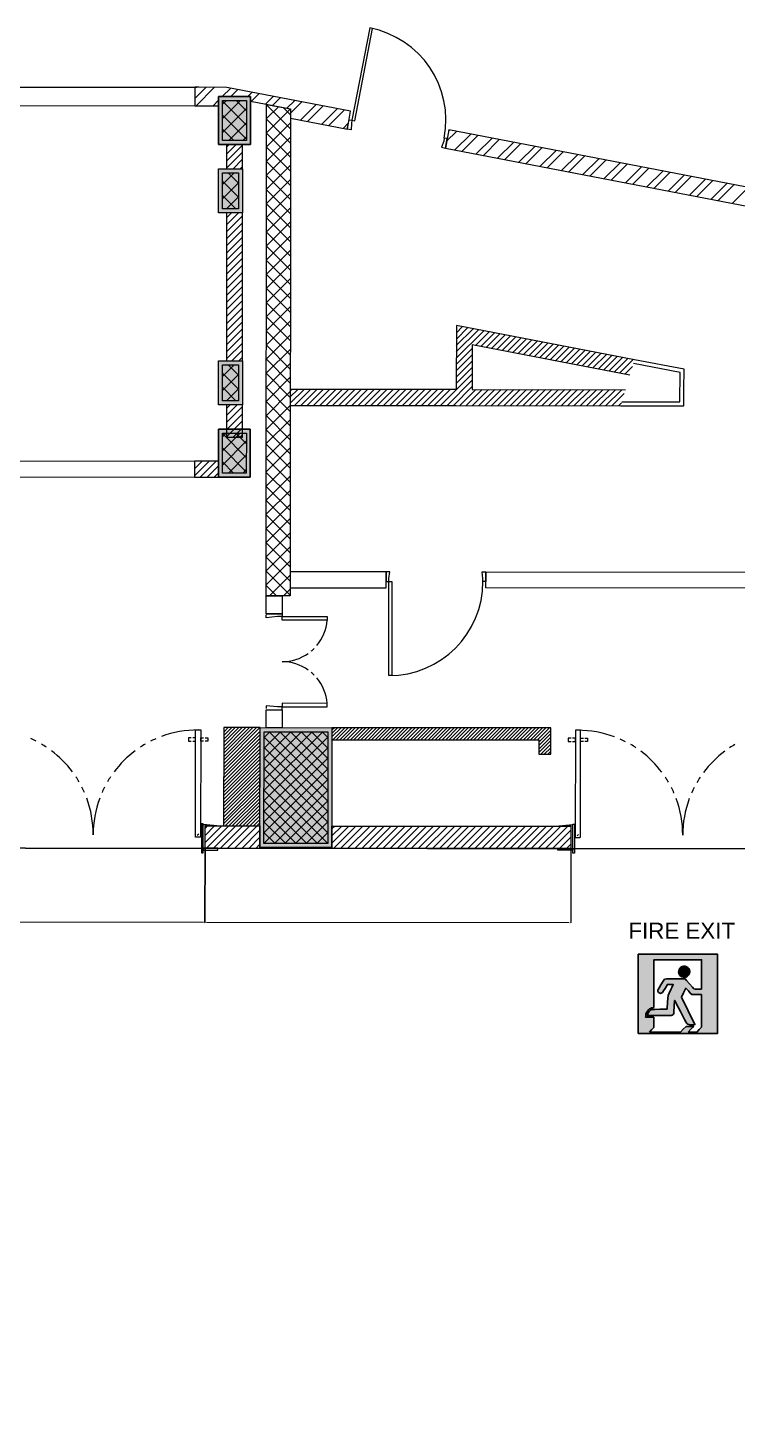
# Model space of a CAD drawing. Header units: inches. Extents: x -957 to 3394, y -3 to 3008.
# Drawn here: x 2297 to 2646, y 1842 to 2529 of the extents above; entities that cross this region are included whole.
import ezdxf

# ---------------------------------------------------------------- set-up
doc = ezdxf.new("R2010")
doc.units = ezdxf.units.IN
doc.header["$MEASUREMENT"] = 0
for name, color, linetype in [('hatches', 7, 'Continuous'), ('PDF_0', 7, 'Continuous'), ('PDF_Door', 7, 'Continuous'), ('PDF_Framing-Column', 7, 'Continuous'), ('PDF_Framing-Column Hatch', 7, 'Continuous'), ('PDF_FSM- BASEMENTS-PLANS + UPDATED FRAMING$0$Staircase_Ele', 7, 'Continuous'), ('PDF_FSM-PODIUM-FRAMING - Shear Wall', 7, 'Continuous'), ('PDF_Hatch', 7, 'Continuous'), ('PDF_Hatch - Brick Wall', 7, 'Continuous'), ('PDF_Hatch - Wall', 7, 'Continuous'), ('PDF_HATCH WALL', 7, 'Continuous'), ('PDF_I-DOOR', 7, 'Continuous'), ('PDF_I-DOOR-OPEN', 7, 'Continuous'), ('PDF_I-FURN-FIXD', 7, 'Continuous'), ('PDF_I-WALL-JAMB', 7, 'Continuous'), ('PDF_ID-DOOR', 7, 'Continuous'), ('PDF_SHREM ACOUSTIC WALL', 7, 'Continuous'), ('PDF_SHREM COMMENTS', 7, 'Continuous'), ('PDF_Shrem-cad 6 cable', 7, 'Continuous'), ('PDF_Wall', 7, 'Continuous'), ('signs', 7, 'Continuous')]:
    doc.layers.add(name, color=color, linetype=linetype)
doc.styles.add('PDF Arial', font='arial.ttf')

# ---------------------------------------------------------------- blocks, each defined once
blk = doc.blocks.new('A$Ca442f573')
at = {"true_color": 0xcd2027}
h = blk.add_hatch(color=242, dxfattribs=at)
h.dxf.hatch_style = 1
h.paths.add_polyline_path([(66.6, 77), (67.7, 78.6), (68.4, 80.6), (68.6, 81.6), (68.6, 82.7), (68.2, 84.6), (67.3, 86.3), (66, 87.8), (64.4, 88.8), (62.6, 89.5), (60.5, 89.6), (58.4, 89.1), (57.5, 88.7), (56.7, 88.2), (55.3, 86.9), (54.3, 85.2), (53.8, 83.4), (53.7, 81.5), (54.1, 79.6), (54.9, 77.9), (56.3, 76.4), (58, 75.3), (59.9, 74.7), (61.7, 74.6), (63.5, 75), (65.2, 75.8)], flags=0)
h.paths.add_polyline_path([(105.8, 105.5), (0, 105.5), (0, 0), (105.8, 0)])
h.paths.add_polyline_path([(60.3, 54.2), (63.2, 60.2), (64.3, 59.2), (66.7, 56.5), (69.2, 53.6), (70.7, 52.1), (71.3, 51.8), (72.6, 51.7), (77.9, 51.6), (84.3, 51.6), (84.3, 8.4), (77.9, 1.8), (66.5, 1.8), (70.2, 5.5), (73.9, 9.2), (68.8, 9.2), (63.7, 9.2), (60, 5.5), (56.3, 1.8), (20.7, 1.8), (14.7, 1.8), (17.7, 4.9), (20.7, 7.9), (20.7, 21.6), (15.2, 21.6), (9.7, 21.6), (9.8, 23.4), (10.2, 25.8), (10.9, 27.9), (12.1, 29.8), (13.8, 31.6), (15, 32.6), (16.3, 33.3), (17.7, 33.9), (19.2, 34.2), (20.7, 34.5), (20.7, 98.1), (84.3, 98.1), (84.3, 59), (79.5, 59), (76, 59.1), (74.1, 59.3), (72.1, 61.4), (68.3, 66), (64.4, 70.5), (62.5, 72.6), (58.3, 72.7), (48.9, 72.7), (37.7, 72.6), (35.8, 72.4), (34.9, 72.1), (33.1, 69.7), (30.1, 64.9), (27.7, 60.9), (26.4, 58.3), (26.2, 57.4), (26.1, 56.7), (26.2, 56), (26.5, 55.3), (26.5, 55.3), (26.5, 55.3), (26.5, 55.3), (27, 54.6), (27.8, 54), (28.7, 53.5), (29.6, 53.3), (30.3, 53.4), (30.9, 53.6), (31.5, 53.9), (32.1, 54.5), (33.6, 56.5), (35.7, 59.9), (38.9, 65.3), (42.7, 65.2), (46.5, 65.1), (44.7, 61.3), (44.7, 61.3), (44.3, 60.5), (44.2, 60.4), (43.4, 58.5), (41, 53.4), (39.9, 50.5), (39.1, 42.2), (38.5, 32.6), (37.9, 32.4), (36.3, 32.3), (28.5, 32.1), (21.9, 32), (19.8, 31.8), (18.2, 31.6), (17, 31.2), (16.1, 30.7), (14.3, 29), (13.5, 28), (12.9, 27.1), (12.5, 26.1), (12.2, 24.8), (11.9, 23.7), (28.1, 23.7), (40.9, 23.8), (43.9, 23.9), (45.1, 24.1), (46.1, 24.8), (46.8, 25.8), (47.3, 27.1), (47.5, 28.7), (48.3, 43.8), (48.5, 43.6), (49, 42.9), (50.6, 39.8), (56.1, 29), (61.4, 18.4), (63.2, 15.3), (64.6, 13.3), (65.9, 12.1), (67.2, 11.6), (68.9, 11.5), (71.2, 11.4), (74.2, 11.4), (75.5, 11.6), (66.5, 30), (57.4, 48.2)], flags=16)
h.paths.add_polyline_path([(58, 75.3), (56.3, 76.4), (54.9, 77.9), (54.1, 79.6), (53.7, 81.5), (53.8, 83.4), (54.3, 85.2), (55.3, 86.9), (56.7, 88.2), (57.5, 88.7), (58.4, 89.1), (60.5, 89.6), (62.6, 89.5), (64.4, 88.8), (66, 87.8), (67.3, 86.3), (68.2, 84.6), (68.6, 82.7), (68.6, 81.6), (68.4, 80.6), (67.7, 78.6), (66.6, 77), (65.2, 75.8), (63.5, 75), (61.7, 74.6), (59.9, 74.7)], flags=0)
h = blk.add_hatch(color=242, dxfattribs=at)
h.dxf.hatch_style = 1
h.paths.add_polyline_path([(68.4, 80.6), (68.6, 81.6), (68.6, 82.7), (68.2, 84.6), (67.3, 86.3), (66, 87.8), (64.4, 88.8), (62.6, 89.5), (60.5, 89.6), (58.4, 89.1), (57.5, 88.7), (56.7, 88.2), (55.3, 86.9), (54.3, 85.2), (53.8, 83.4), (53.7, 81.5), (54.1, 79.6), (54.9, 77.9), (56.3, 76.4), (58, 75.3), (59.9, 74.7), (61.7, 74.6), (63.5, 75), (65.2, 75.8), (66.6, 77), (67.7, 78.6)])
at = {"layer": 'signs', "linetype": 'Continuous'}
for p, q in [((9.8, 23.4), (9.7, 21.6)), ((9.7, 21.6), (15.2, 21.6)), ((10.2, 25.8), (9.8, 23.4)), ((10.9, 27.9), (10.2, 25.8)), ((12.1, 29.8), (10.9, 27.9)), ((13.8, 31.6), (12.1, 29.8)), ((15, 32.6), (13.8, 31.6)), ((16.3, 33.3), (15, 32.6)), ((15.2, 21.6), (20.7, 21.6)), ((17.7, 33.9), (16.3, 33.3)), ((19.2, 34.2), (17.7, 33.9)), ((20.7, 34.5), (19.2, 34.2)), ((17.7, 4.9), (14.7, 1.8)), ((14.7, 1.8), (20.7, 1.8)), ((20.7, 7.9), (17.7, 4.9)), ((56.3, 1.8), (60, 5.5)), ((60, 5.5), (63.7, 9.2)), ((63.7, 9.2), (68.8, 9.2)), ((70.2, 5.5), (66.5, 1.8)), ((68.8, 9.2), (73.9, 9.2)), ((73.9, 9.2), (70.2, 5.5)), ((84.3, 8.4), (77.9, 1.8)), ((77.9, 1.8), (81.1, 5.1)), ((81.1, 5.1), (84.2, 8.2))]:
    blk.add_line(p, q, dxfattribs=at)
for points in [[(0, 0), (105.8, 0), (105.8, 105.5), (0, 105.5)], [(68.6, 82.7), (68.2, 84.6), (67.3, 86.3), (66, 87.8), (64.4, 88.8), (62.6, 89.5), (60.5, 89.6), (58.4, 89.1), (57.5, 88.7), (56.7, 88.2), (55.3, 86.9), (54.3, 85.2), (53.8, 83.4), (53.7, 81.5), (54.1, 79.6), (54.9, 77.9), (56.3, 76.4), (58, 75.3), (59.9, 74.7), (61.7, 74.6), (63.5, 75), (65.2, 75.8), (66.6, 77), (67.7, 78.6), (68.4, 80.6), (68.6, 81.6)]]:
    blk.add_lwpolyline(points, close=True, dxfattribs=at)
for points in [[(84.3, 59), (84.3, 98.1), (20.7, 98.1), (20.7, 34.5)], [(84.3, 59), (79.5, 59), (76, 59.1), (74.1, 59.3), (72.1, 61.4), (68.3, 66), (64.4, 70.5), (62.5, 72.6), (58.3, 72.7), (48.9, 72.7), (37.7, 72.6), (35.8, 72.4), (34.9, 72.1), (33.1, 69.7), (30.1, 64.9), (27.7, 60.9), (26.4, 58.3), (26.2, 57.4), (26.1, 56.7), (26.2, 56), (26.5, 55.3), (26.5, 55.3), (26.5, 55.3), (26.5, 55.3), (27, 54.6), (27.8, 54), (28.7, 53.5), (29.6, 53.3), (30.3, 53.4), (30.9, 53.6), (31.5, 53.9), (32.1, 54.5), (33.6, 56.5), (35.7, 59.9), (38.9, 65.3), (42.7, 65.2), (46.5, 65.1), (44.7, 61.3), (44.7, 61.3), (44.3, 60.5), (44.2, 60.4), (43.4, 58.5), (41, 53.4), (39.9, 50.5), (39.1, 42.2), (38.5, 32.6), (37.9, 32.4), (36.3, 32.3), (28.5, 32.1), (21.9, 32), (19.8, 31.8), (18.2, 31.6), (17, 31.2), (16.1, 30.7), (14.3, 29), (13.5, 28), (12.9, 27.1), (12.5, 26.1), (12.2, 24.8), (11.9, 23.7), (28.1, 23.7), (40.9, 23.8), (43.9, 23.9), (45.1, 24.1), (46.1, 24.8), (46.8, 25.8), (47.3, 27.1), (47.5, 28.7), (48.3, 43.8), (48.5, 43.6), (49, 42.9), (50.6, 39.8), (56.1, 29), (61.4, 18.4), (63.2, 15.3), (64.6, 13.3), (65.9, 12.1), (67.2, 11.6), (68.9, 11.5), (71.2, 11.4), (74.2, 11.4), (75.5, 11.6), (66.5, 30), (57.4, 48.2), (60.3, 54.2), (63.2, 60.2), (64.3, 59.2), (66.7, 56.5), (69.2, 53.6), (70.7, 52.1), (71.3, 51.8), (72.6, 51.7), (77.9, 51.6), (84.3, 51.6)], [(84.3, 8.4), (84.3, 51.6)], [(20.7, 21.6), (20.7, 7.9)], [(20.7, 1.8), (20.7, 1.8), (56.3, 1.8)], [(66.5, 1.8), (77.9, 1.8)]]:
    blk.add_lwpolyline(points, dxfattribs=at)

msp = doc.modelspace()

# ---------------------------------------------------------------- linework, layer by layer
at = {"layer": 'hatches', "color": 253, "true_color": 0xaba3a2}
msp.add_lwpolyline([(712.53, 2126.9), (3285.08, 2124.7), (3284.08, 953.45), (711.53, 951.72), (712.53, 2126.9)], dxfattribs=at)
at = {"layer": 'PDF_0', "color": 7, "lineweight": 0, "true_color": 0xffffff}
for points in [[(2406.54, 2471.76), (2406.56, 2495.36), (2390.83, 2495.37), (2390.81, 2471.77)], [(2390.8, 2459.78), (2402.6, 2459.77), (2402.58, 2438.14), (2390.78, 2438.15)], [(2390.72, 2365.39), (2402.52, 2365.38), (2402.5, 2343.74), (2390.7, 2343.75)], [(2406.4, 2308.15), (2406.42, 2331.75), (2390.69, 2331.76), (2390.67, 2308.16)]]:
    msp.add_lwpolyline(points, close=True, dxfattribs=at)
at = {"layer": 'PDF_0', "lineweight": 0}
for points in [[(2384.09, 2089.17), (2384.12, 2125.47)], [(2384.29, 2089.37), (2383.9, 2088.98)]]:
    msp.add_lwpolyline(points, close=True, dxfattribs=at)
for points in [[(2564.22, 2125.32), (2564.19, 2089.01)], [(2274.76, 2089.27), (2383.31, 2089.17)], [(2384.88, 2089.17), (2563.4, 2089.02)], [(2563.99, 2088.82), (2564.38, 2089.22)]]:
    msp.add_lwpolyline(points, dxfattribs=at)
at = {"layer": 'PDF_0', "color": 7, "lineweight": 0, "true_color": 0xffffff, "transparency": 33554559}
for points in [[(2406.54, 2471.76), (2406.56, 2495.36), (2390.81, 2471.77), (2390.83, 2495.37)], [(2390.8, 2459.78), (2402.6, 2459.77), (2390.78, 2438.15), (2402.58, 2438.14)], [(2390.72, 2365.39), (2402.52, 2365.38), (2390.7, 2343.75), (2402.5, 2343.74)], [(2406.4, 2308.15), (2406.42, 2331.75), (2390.67, 2308.16), (2390.69, 2331.76)]]:
    msp.add_solid(points, dxfattribs=at)
at = {"layer": 'PDF_Door', "lineweight": 0}
for points in [[(2457.81, 2483.39), (2466.54, 2528.82), (2465.17, 2529.09), (2456.44, 2483.66)], [(2454.14, 2479.3), (2455.03, 2483.93), (2456.44, 2483.66), (2456.16, 2482.18), (2456, 2478.94)], [(2502.42, 2470.03), (2503.31, 2474.66), (2501.91, 2474.93), (2501.62, 2473.45), (2500.57, 2470.38)], [(2473.23, 2261.48), (2473.22, 2256.76), (2474.66, 2256.76), (2474.66, 2258.27), (2475.11, 2261.48)], [(2522.39, 2261.44), (2522.38, 2256.72), (2520.95, 2256.72), (2520.95, 2258.23), (2520.5, 2261.44)], [(2476.05, 2256.77), (2476.01, 2210.51), (2474.62, 2210.5), (2474.66, 2256.76)]]:
    msp.add_lwpolyline(points, close=True, dxfattribs=at)
for centre, start, end in [((2456.44, 2483.66), 349.12909, 79.12903), ((2474.66, 2256.76), 269.95107, 359.95102)]:
    msp.add_arc(centre, 46.29, start, end, dxfattribs=at)
at = {"layer": 'PDF_Framing-Column', "lineweight": 0}
for points in [[(2390.83, 2495.37), (2406.56, 2495.36), (2406.54, 2471.76), (2390.81, 2471.77)], [(2392.8, 2493.4), (2404.6, 2493.39), (2404.58, 2473.73), (2392.78, 2473.74)], [(2390.8, 2459.78), (2402.6, 2459.77), (2402.58, 2438.14), (2390.78, 2438.15)], [(2392.77, 2457.81), (2400.63, 2457.8), (2400.62, 2440.11), (2392.75, 2440.11)], [(2390.72, 2365.39), (2402.52, 2365.38), (2402.5, 2343.74), (2390.7, 2343.75)], [(2392.69, 2363.42), (2400.55, 2363.41), (2400.54, 2345.71), (2392.67, 2345.72)], [(2390.69, 2331.76), (2406.42, 2331.75), (2406.4, 2308.15), (2390.67, 2308.16)], [(2392.66, 2329.79), (2404.46, 2329.78), (2404.44, 2310.12), (2392.64, 2310.13)], [(2411.21, 2184.84), (2446.61, 2184.81), (2446.56, 2125.82), (2411.16, 2125.85)], [(2413.18, 2182.87), (2444.64, 2182.85), (2444.6, 2127.79), (2413.13, 2127.81)]]:
    msp.add_lwpolyline(points, close=True, dxfattribs=at)
at = {"layer": 'PDF_Framing-Column Hatch', "lineweight": 0}
for points in [[(2392.78, 2477.64), (2404.59, 2489.43)], [(2392.79, 2491.54), (2394.66, 2493.4)], [(2392.79, 2484.59), (2401.61, 2493.4)], [(2404.59, 2481.34), (2392.8, 2493.15)], [(2404.59, 2488.29), (2399.49, 2493.4)], [(2414.41, 2477.54), (2426.15, 2489.26)], [(2414.42, 2484.49), (2420.28, 2490.34)], [(2426.22, 2479.42), (2414.43, 2491.23)], [(2426.22, 2486.38), (2422.71, 2489.89)], [(2404.58, 2474.39), (2392.79, 2486.2)], [(2395.83, 2473.74), (2404.59, 2482.47)], [(2414.41, 2470.59), (2426.22, 2482.38)], [(2426.21, 2472.47), (2414.42, 2484.28)], [(2398.28, 2473.73), (2392.78, 2479.24)], [(2402.79, 2473.73), (2404.58, 2475.52)], [(2414.4, 2463.64), (2426.21, 2475.42)], [(2426.2, 2465.52), (2414.41, 2477.33)], [(2414.4, 2456.68), (2426.21, 2468.47)], [(2426.2, 2458.57), (2414.41, 2470.38)], [(2414.39, 2449.73), (2426.2, 2461.52)], [(2426.19, 2451.61), (2414.4, 2463.42)], [(2392.76, 2452.05), (2398.53, 2457.81)], [(2400.62, 2445.78), (2392.76, 2453.65)], [(2392.76, 2445.09), (2400.63, 2452.95)], [(2400.63, 2452.73), (2395.56, 2457.81)], [(2414.38, 2442.78), (2426.19, 2454.57)], [(2426.19, 2444.66), (2414.4, 2456.47)], [(2399.34, 2440.11), (2392.76, 2446.7)], [(2394.72, 2440.11), (2400.62, 2446)], [(2414.38, 2435.83), (2426.19, 2447.61)], [(2426.18, 2437.71), (2414.39, 2449.52)], [(2414.37, 2428.87), (2426.18, 2440.66)], [(2426.17, 2430.76), (2414.38, 2442.57)], [(2414.37, 2421.92), (2426.18, 2433.71)], [(2426.17, 2423.8), (2414.38, 2435.61)], [(2414.36, 2414.97), (2426.17, 2426.76)], [(2426.16, 2416.85), (2414.37, 2428.66)], [(2414.35, 2408.01), (2426.16, 2419.8)], [(2426.16, 2409.9), (2414.37, 2421.71)], [(2414.35, 2401.06), (2426.16, 2412.85)], [(2426.15, 2402.95), (2414.36, 2414.75)], [(2414.34, 2394.11), (2426.15, 2405.9)], [(2426.14, 2395.99), (2414.35, 2407.8)], [(2414.34, 2387.16), (2426.15, 2398.95)], [(2426.14, 2389.04), (2414.35, 2400.85)], [(2414.33, 2380.2), (2426.14, 2391.99)], [(2426.13, 2382.09), (2414.34, 2393.9)], [(2414.33, 2373.25), (2426.13, 2385.04)], [(2426.13, 2375.13), (2414.34, 2386.94)], [(2414.32, 2366.3), (2426.13, 2378.09)], [(2426.12, 2368.18), (2414.33, 2379.99)], [(2414.31, 2359.35), (2426.12, 2371.14)], [(2426.11, 2361.23), (2414.32, 2373.04)], [(2392.68, 2357.65), (2398.45, 2363.41)], [(2400.55, 2358.34), (2395.48, 2363.42)], [(2414.31, 2352.39), (2426.12, 2364.18)], [(2426.11, 2354.28), (2414.32, 2366.09)], [(2392.67, 2350.7), (2400.55, 2358.56)], [(2400.54, 2351.39), (2392.68, 2359.26)], [(2414.3, 2345.44), (2426.11, 2357.23)], [(2426.1, 2347.32), (2414.31, 2359.13)], [(2399.26, 2345.71), (2392.68, 2352.31)], [(2394.64, 2345.72), (2400.54, 2351.61)], [(2414.3, 2338.49), (2426.1, 2350.28)], [(2426.1, 2340.37), (2414.31, 2352.18)], [(2414.29, 2331.54), (2426.1, 2343.32)], [(2426.09, 2333.42), (2414.3, 2345.23)], [(2414.28, 2324.58), (2426.09, 2336.37)], [(2426.08, 2326.47), (2414.3, 2338.28)], [(2392.65, 2327.93), (2394.52, 2329.79)], [(2392.65, 2320.98), (2401.47, 2329.78)], [(2404.45, 2317.73), (2392.66, 2329.54)], [(2404.45, 2324.68), (2399.35, 2329.78)], [(2414.28, 2317.63), (2426.09, 2329.42)], [(2426.08, 2319.51), (2414.29, 2331.32)], [(2392.64, 2314.02), (2404.45, 2325.81)], [(2404.44, 2310.77), (2392.65, 2322.58)], [(2414.27, 2310.68), (2426.08, 2322.47)], [(2426.07, 2312.56), (2414.28, 2324.37)], [(2398.14, 2310.12), (2392.64, 2315.63)], [(2395.69, 2310.12), (2404.45, 2318.86)], [(2414.27, 2303.72), (2426.08, 2315.51)], [(2426.07, 2305.61), (2414.28, 2317.42)], [(2402.65, 2310.12), (2404.44, 2311.91)], [(2414.26, 2296.77), (2426.07, 2308.56)], [(2426.06, 2298.66), (2414.27, 2310.46)], [(2414.25, 2289.82), (2426.06, 2301.61)], [(2426.05, 2291.7), (2414.27, 2303.51)], [(2414.25, 2282.87), (2426.06, 2294.66)], [(2426.05, 2284.75), (2414.26, 2296.56)], [(2414.24, 2275.91), (2426.05, 2287.7)], [(2426.04, 2277.8), (2414.25, 2289.61)], [(2414.24, 2268.96), (2426.05, 2280.75)], [(2426.04, 2270.84), (2414.25, 2282.65)], [(2414.23, 2262.01), (2426.04, 2273.8)], [(2426.03, 2263.89), (2414.24, 2275.7)], [(2426.02, 2256.94), (2414.24, 2268.75)], [(2414.22, 2255.06), (2426.03, 2266.85)], [(2426.02, 2249.99), (2414.23, 2261.8)], [(2419.33, 2249.73), (2414.22, 2254.84)], [(2415.85, 2249.73), (2426.03, 2259.89)], [(2422.8, 2249.73), (2426.02, 2252.94)], [(2413.15, 2153.97), (2442.08, 2182.85)], [(2413.15, 2148.76), (2444.64, 2180.2)], [(2413.16, 2164.4), (2431.65, 2182.86)], [(2413.16, 2159.19), (2436.87, 2182.85)], [(2413.17, 2174.83), (2421.22, 2182.87)], [(2413.17, 2169.62), (2426.44, 2182.86)], [(2413.18, 2180.05), (2416.01, 2182.87)], [(2444.61, 2148.73), (2413.18, 2180.22)], [(2444.62, 2153.95), (2415.74, 2182.87)], [(2444.62, 2159.16), (2420.96, 2182.87)], [(2444.63, 2164.38), (2426.17, 2182.86)], [(2444.63, 2169.59), (2431.39, 2182.86)], [(2444.64, 2174.8), (2436.6, 2182.85)], [(2444.64, 2180.02), (2441.81, 2182.85)], [(2413.15, 2143.54), (2444.64, 2174.98)], [(2444.61, 2143.52), (2413.17, 2175.01)], [(2413.14, 2138.33), (2444.63, 2169.77)], [(2413.14, 2133.12), (2444.63, 2164.55)], [(2444.6, 2133.09), (2413.16, 2164.58)], [(2444.61, 2138.3), (2413.17, 2169.79)], [(2413.13, 2127.9), (2444.62, 2159.34)], [(2444.6, 2127.87), (2413.16, 2159.36)], [(2439.47, 2127.79), (2413.15, 2154.15)], [(2418.26, 2127.81), (2444.62, 2154.12)], [(2434.26, 2127.79), (2413.15, 2148.94)], [(2429.04, 2127.8), (2413.15, 2143.72)], [(2423.47, 2127.8), (2444.61, 2148.91)], [(2428.69, 2127.8), (2444.61, 2143.69)], [(2423.83, 2127.8), (2413.14, 2138.51)], [(2433.9, 2127.79), (2444.61, 2138.48)], [(2418.61, 2127.81), (2413.14, 2133.29)], [(2439.12, 2127.79), (2444.6, 2133.27)], [(2413.4, 2127.81), (2413.13, 2128.08)], [(2444.33, 2127.79), (2444.6, 2128.05)]]:
    msp.add_lwpolyline(points, dxfattribs=at)
at = {"layer": 'PDF_Framing-Column Hatch', "lineweight": 0, "transparency": 33554559}
for points in [[(2390.83, 2495.37), (2406.56, 2495.36), (2390.81, 2471.77), (2406.54, 2471.76)], [(2392.8, 2493.4), (2404.6, 2493.39), (2392.78, 2473.74), (2404.58, 2473.73)], [(2390.8, 2459.78), (2402.6, 2459.77), (2390.78, 2438.15), (2402.58, 2438.14)], [(2392.77, 2457.81), (2400.63, 2457.8), (2392.75, 2440.11), (2400.62, 2440.11)], [(2390.72, 2365.39), (2402.52, 2365.38), (2390.7, 2343.75), (2402.5, 2343.74)], [(2392.69, 2363.42), (2400.55, 2363.41), (2392.67, 2345.72), (2400.54, 2345.71)], [(2390.69, 2331.76), (2406.42, 2331.75), (2390.67, 2308.16), (2406.4, 2308.15)], [(2392.66, 2329.79), (2404.46, 2329.78), (2392.64, 2310.13), (2404.44, 2310.12)], [(2411.21, 2184.84), (2446.61, 2184.81), (2411.16, 2125.85), (2446.56, 2125.82)], [(2413.18, 2182.87), (2444.64, 2182.85), (2413.13, 2127.81), (2444.6, 2127.79)]]:
    msp.add_solid(points, dxfattribs=at)
at = {"layer": 'PDF_FSM- BASEMENTS-PLANS + UPDATED FRAMING$0$Staircase_Ele', "lineweight": 0}
for points in [[(2588.74, 2343.26), (2619.9, 2343.24), (2619.91, 2351.1), (2619.92, 2361.18), (2595.54, 2365.86)], [(2589.33, 2345.23), (2617.94, 2345.2), (2617.95, 2359.55), (2594.97, 2363.97)]]:
    msp.add_lwpolyline(points, dxfattribs=at)
at = {"layer": 'PDF_FSM-PODIUM-FRAMING - Shear Wall', "lineweight": 0}
msp.add_lwpolyline([(2414.43, 2491.42), (2426.22, 2489.25), (2426.02, 2249.72), (2414.22, 2249.73)], close=True, dxfattribs=at)
at = {"layer": 'PDF_Hatch', "lineweight": 0}
for points in [[(2393.32, 2172.25), (2405.94, 2184.85)], [(2393.32, 2170.52), (2407.68, 2184.85)], [(2393.32, 2168.78), (2409.42, 2184.84)], [(2393.32, 2167.04), (2411.15, 2184.84)], [(2393.33, 2182.68), (2395.51, 2184.86)], [(2393.33, 2180.95), (2397.25, 2184.85)], [(2393.33, 2179.21), (2398.99, 2184.85)], [(2393.33, 2177.47), (2400.72, 2184.85)], [(2393.33, 2175.73), (2402.46, 2184.85)], [(2393.33, 2173.99), (2404.2, 2184.85)], [(2393.34, 2184.42), (2393.77, 2184.86)], [(2446.61, 2183.77), (2447.65, 2184.81)], [(2446.61, 2182.03), (2449.39, 2184.81)], [(2446.61, 2180.29), (2451.13, 2184.81)], [(2446.96, 2178.91), (2452.87, 2184.81)], [(2448.7, 2178.91), (2454.61, 2184.81)], [(2450.44, 2178.91), (2456.35, 2184.8)], [(2452.18, 2178.91), (2458.08, 2184.8)], [(2453.92, 2178.91), (2459.82, 2184.8)], [(2455.66, 2178.9), (2461.56, 2184.8)], [(2457.39, 2178.9), (2463.3, 2184.8)], [(2459.13, 2178.9), (2465.04, 2184.8)], [(2460.87, 2178.9), (2466.77, 2184.8)], [(2462.61, 2178.9), (2468.51, 2184.79)], [(2464.35, 2178.9), (2470.25, 2184.79)], [(2466.08, 2178.9), (2471.99, 2184.79)], [(2467.82, 2178.89), (2473.73, 2184.79)], [(2469.56, 2178.89), (2475.47, 2184.79)], [(2471.3, 2178.89), (2477.2, 2184.79)], [(2473.04, 2178.89), (2478.94, 2184.78)], [(2474.78, 2178.89), (2480.68, 2184.78)], [(2476.51, 2178.89), (2482.42, 2184.78)], [(2478.25, 2178.89), (2484.16, 2184.78)], [(2479.99, 2178.88), (2485.89, 2184.78)], [(2481.73, 2178.88), (2487.63, 2184.78)], [(2483.47, 2178.88), (2489.37, 2184.78)], [(2485.2, 2178.88), (2491.11, 2184.77)], [(2486.94, 2178.88), (2492.85, 2184.77)], [(2488.68, 2178.88), (2494.59, 2184.77)], [(2490.42, 2178.88), (2496.32, 2184.77)], [(2492.16, 2178.87), (2498.06, 2184.77)], [(2493.9, 2178.87), (2499.8, 2184.77)], [(2495.63, 2178.87), (2501.54, 2184.77)], [(2497.37, 2178.87), (2503.28, 2184.76)], [(2499.11, 2178.87), (2505.01, 2184.76)], [(2500.85, 2178.87), (2506.75, 2184.76)], [(2502.59, 2178.86), (2508.49, 2184.76)], [(2504.32, 2178.86), (2510.23, 2184.76)], [(2506.06, 2178.86), (2511.97, 2184.76)], [(2507.8, 2178.86), (2513.71, 2184.75)], [(2509.54, 2178.86), (2515.44, 2184.75)], [(2511.28, 2178.86), (2517.18, 2184.75)], [(2513.01, 2178.86), (2518.92, 2184.75)], [(2514.75, 2178.85), (2520.66, 2184.75)], [(2516.49, 2178.85), (2522.4, 2184.75)], [(2518.23, 2178.85), (2524.13, 2184.75)], [(2519.97, 2178.85), (2525.87, 2184.74)], [(2521.71, 2178.85), (2527.61, 2184.74)], [(2523.44, 2178.85), (2529.35, 2184.74)], [(2525.18, 2178.85), (2531.09, 2184.74)], [(2526.92, 2178.84), (2532.82, 2184.74)], [(2528.66, 2178.84), (2534.56, 2184.74)], [(2530.4, 2178.84), (2536.3, 2184.74)], [(2532.13, 2178.84), (2538.04, 2184.73)], [(2533.87, 2178.84), (2539.78, 2184.73)], [(2535.61, 2178.84), (2541.52, 2184.73)], [(2537.35, 2178.84), (2543.25, 2184.73)], [(2539.09, 2178.83), (2544.99, 2184.73)], [(2540.83, 2178.83), (2546.73, 2184.73)], [(2542.56, 2178.83), (2548.47, 2184.73)], [(2544.3, 2178.83), (2550.21, 2184.72)], [(2546.04, 2178.83), (2551.94, 2184.72)], [(2547.78, 2178.83), (2553.68, 2184.72)], [(2393.31, 2160.09), (2411.21, 2177.95)], [(2393.32, 2165.3), (2411.21, 2183.17)], [(2393.32, 2163.56), (2411.21, 2181.43)], [(2393.32, 2161.83), (2411.21, 2179.69)], [(2548.45, 2176.03), (2554.36, 2181.92)], [(2548.45, 2174.29), (2554.36, 2180.18)], [(2548.45, 2172.55), (2554.36, 2178.45)], [(2548.46, 2177.77), (2554.36, 2183.66)], [(2393.31, 2158.35), (2411.21, 2176.21)], [(2393.31, 2156.61), (2411.21, 2174.48)], [(2393.31, 2154.87), (2411.2, 2172.74)], [(2393.31, 2153.13), (2411.2, 2171)], [(2549.38, 2171.75), (2554.35, 2176.71)], [(2551.12, 2171.74), (2554.35, 2174.97)], [(2552.86, 2171.74), (2554.35, 2173.23)], [(2393.3, 2147.92), (2411.2, 2165.78)], [(2393.3, 2146.18), (2411.2, 2164.05)], [(2393.31, 2151.4), (2411.2, 2169.26)], [(2393.31, 2149.66), (2411.2, 2167.52)], [(2393.3, 2144.44), (2411.2, 2162.31)], [(2393.3, 2142.71), (2411.19, 2160.57)], [(2393.3, 2140.97), (2411.19, 2158.83)], [(2393.3, 2139.23), (2411.19, 2157.09)], [(2393.29, 2137.49), (2411.19, 2155.36)], [(2394.02, 2136.48), (2411.19, 2153.62)], [(2395.76, 2136.48), (2411.19, 2151.88)], [(2397.5, 2136.48), (2411.19, 2150.14)], [(2399.24, 2136.48), (2411.18, 2148.4)], [(2400.98, 2136.48), (2411.18, 2146.66)], [(2402.71, 2136.47), (2411.18, 2144.93)], [(2384.13, 2135.24), (2385.39, 2136.49)], [(2384.13, 2131.76), (2388.86, 2136.49)], [(2384.13, 2128.28), (2392.34, 2136.48)], [(2384.79, 2125.48), (2395.82, 2136.48)], [(2388.27, 2125.47), (2399.29, 2136.48)], [(2391.75, 2125.47), (2402.77, 2136.47)], [(2395.22, 2125.47), (2406.25, 2136.47)], [(2398.7, 2125.46), (2409.72, 2136.47)], [(2404.45, 2136.47), (2411.18, 2143.19)], [(2406.19, 2136.47), (2411.18, 2141.45)], [(2407.93, 2136.47), (2411.18, 2139.71)], [(2409.67, 2136.47), (2411.18, 2137.97)], [(2446.56, 2128.09), (2454.91, 2136.43)], [(2446.57, 2135.05), (2447.96, 2136.43)], [(2446.57, 2131.57), (2451.44, 2136.43)], [(2447.37, 2125.42), (2458.39, 2136.43)], [(2450.84, 2125.42), (2461.87, 2136.42)], [(2454.32, 2125.42), (2465.34, 2136.42)], [(2457.8, 2125.41), (2468.82, 2136.42)], [(2461.27, 2125.41), (2472.3, 2136.41)], [(2464.75, 2125.41), (2475.77, 2136.41)], [(2468.23, 2125.41), (2479.25, 2136.41)], [(2471.7, 2125.4), (2482.72, 2136.41)], [(2475.18, 2125.4), (2486.2, 2136.4)], [(2478.66, 2125.4), (2489.68, 2136.4)], [(2482.13, 2125.39), (2493.15, 2136.4)], [(2485.61, 2125.39), (2496.63, 2136.39)], [(2489.08, 2125.39), (2500.11, 2136.39)], [(2492.56, 2125.38), (2503.58, 2136.39)], [(2496.04, 2125.38), (2507.06, 2136.38)], [(2499.51, 2125.38), (2510.54, 2136.38)], [(2502.99, 2125.38), (2514.01, 2136.38)], [(2506.47, 2125.37), (2517.49, 2136.38)], [(2509.94, 2125.37), (2520.96, 2136.37)], [(2402.18, 2125.46), (2411.17, 2134.44)], [(2405.65, 2125.46), (2411.17, 2130.97)], [(2513.42, 2125.37), (2524.44, 2136.37)], [(2516.89, 2125.36), (2527.92, 2136.37)], [(2520.37, 2125.36), (2531.39, 2136.36)], [(2523.85, 2125.36), (2534.87, 2136.36)], [(2527.32, 2125.35), (2538.35, 2136.36)], [(2530.8, 2125.35), (2541.82, 2136.35)], [(2534.28, 2125.35), (2545.3, 2136.35)], [(2537.75, 2125.35), (2548.77, 2136.35)], [(2541.23, 2125.34), (2552.25, 2136.35)], [(2544.71, 2125.34), (2555.73, 2136.34)], [(2548.18, 2125.34), (2559.2, 2136.34)], [(2551.66, 2125.33), (2562.68, 2136.34)], [(2555.13, 2125.33), (2564.23, 2134.41)], [(2558.61, 2125.33), (2564.22, 2130.93)], [(2409.13, 2125.46), (2411.17, 2127.49)], [(2562.09, 2125.32), (2564.22, 2127.45)]]:
    msp.add_lwpolyline(points, dxfattribs=at)
at = {"layer": 'PDF_Hatch - Brick Wall', "lineweight": 0}
for points in [[(2379.03, 2494.33), (2384.61, 2499.9)], [(2379.73, 2490.86), (2388.79, 2499.9)], [(2388.08, 2490.85), (2390.83, 2493.6)], [(2392.6, 2495.37), (2396.77, 2499.53)], [(2396.77, 2495.37), (2400.27, 2498.86)], [(2405.12, 2495.36), (2407.28, 2497.51)], [(2406.89, 2492.96), (2410.78, 2496.84)], [(2413.89, 2491.61), (2417.78, 2495.5)], [(2417.39, 2490.94), (2421.28, 2494.82)], [(2424.4, 2489.6), (2428.28, 2493.48)], [(2426.22, 2487.25), (2431.78, 2492.8)], [(2431.05, 2483.74), (2438.79, 2491.46)], [(2434.55, 2483.06), (2442.29, 2490.78)], [(2441.56, 2481.72), (2449.29, 2489.44)], [(2445.06, 2481.05), (2452.79, 2488.77)], [(2452.06, 2479.7), (2454.75, 2482.38)]]:
    msp.add_lwpolyline(points, dxfattribs=at)
at = {"layer": 'PDF_Hatch - Wall', "lineweight": 0}
for points in [[(2503.06, 2473.37), (2507.89, 2478.19)], [(2504.05, 2478.52), (2504.39, 2478.86)], [(2507.16, 2469.12), (2514.9, 2476.84)], [(2510.66, 2468.44), (2518.4, 2476.17)], [(2517.66, 2467.1), (2525.4, 2474.82)], [(2521.16, 2466.43), (2528.9, 2474.15)], [(2394.73, 2460.09), (2402.61, 2467.95)], [(2394.74, 2470.52), (2396, 2471.77)], [(2394.74, 2467.04), (2399.48, 2471.77)], [(2394.74, 2463.56), (2402.61, 2471.42)], [(2528.17, 2465.08), (2535.9, 2472.8)], [(2531.67, 2464.41), (2539.41, 2472.13)], [(2538.67, 2463.06), (2546.41, 2470.79)], [(2542.17, 2462.39), (2549.91, 2470.11)], [(2549.17, 2461.04), (2556.91, 2468.77)], [(2552.68, 2460.37), (2560.41, 2468.1)], [(2559.68, 2459.03), (2567.42, 2466.75)], [(2397.9, 2459.77), (2402.6, 2464.47)], [(2401.38, 2459.77), (2402.6, 2460.99)], [(2563.18, 2458.35), (2570.92, 2466.08)], [(2570.18, 2457.01), (2577.92, 2464.73)], [(2573.68, 2456.34), (2581.42, 2464.06)], [(2580.69, 2454.99), (2588.42, 2462.72)], [(2584.19, 2454.32), (2591.93, 2462.04)], [(2591.19, 2452.97), (2598.93, 2460.7)], [(2594.69, 2452.3), (2602.43, 2460.02)], [(2601.69, 2450.95), (2609.43, 2458.68)], [(2605.2, 2450.28), (2612.93, 2458.01)], [(2612.2, 2448.94), (2619.94, 2456.66)], [(2615.7, 2448.26), (2623.44, 2455.99)], [(2622.7, 2446.92), (2630.44, 2454.64)], [(2626.2, 2446.25), (2633.94, 2453.97)], [(2633.21, 2444.9), (2640.95, 2452.63)], [(2636.71, 2444.23), (2644.45, 2451.95)], [(2643.71, 2442.88), (2651.45, 2450.61)], [(2394.71, 2435.75), (2397.11, 2438.14)], [(2394.71, 2432.28), (2400.58, 2438.14)], [(2394.71, 2428.8), (2402.58, 2436.66)], [(2394.71, 2425.32), (2402.58, 2433.18)], [(2394.7, 2421.85), (2402.57, 2429.71)], [(2394.7, 2418.37), (2402.57, 2426.23)], [(2394.69, 2411.42), (2402.57, 2419.28)], [(2394.7, 2414.89), (2402.57, 2422.75)], [(2394.69, 2407.94), (2402.56, 2415.8)], [(2394.69, 2404.47), (2402.56, 2412.32)], [(2394.68, 2400.99), (2402.56, 2408.85)], [(2394.68, 2397.51), (2402.55, 2405.37)], [(2394.68, 2394.04), (2402.55, 2401.9)], [(2394.68, 2390.56), (2402.55, 2398.42)], [(2394.67, 2387.08), (2402.55, 2394.94)], [(2394.67, 2383.61), (2402.54, 2391.47)], [(2394.66, 2376.65), (2402.54, 2384.51)], [(2394.67, 2380.13), (2402.54, 2387.99)], [(2394.66, 2373.18), (2402.53, 2381.04)], [(2394.66, 2369.7), (2402.53, 2377.56)], [(2394.65, 2366.23), (2402.53, 2374.08)], [(2397.29, 2365.38), (2402.52, 2370.61)], [(2400.76, 2365.38), (2402.52, 2367.13)], [(2394.63, 2341.89), (2396.5, 2343.75)], [(2394.63, 2338.41), (2399.97, 2343.75)], [(2394.63, 2334.94), (2402.5, 2342.8)], [(2394.62, 2331.46), (2402.5, 2339.32)], [(2394.62, 2327.99), (2402.49, 2335.85)], [(2397.93, 2327.82), (2402.49, 2332.37)], [(2401.41, 2327.82), (2402.49, 2328.89)], [(2378.87, 2308.79), (2386.13, 2316.03)], [(2378.88, 2315.74), (2379.17, 2316.04)], [(2378.88, 2312.27), (2382.65, 2316.03)], [(2381.73, 2308.17), (2389.6, 2316.03)], [(2385.21, 2308.17), (2390.68, 2313.63)], [(2388.68, 2308.16), (2390.67, 2310.15)]]:
    msp.add_lwpolyline(points, dxfattribs=at)
at = {"layer": 'PDF_HATCH WALL', "lineweight": 0}
for points in [[(2507.83, 2372.93), (2516.06, 2381.14)], [(2507.83, 2369.8), (2518.69, 2380.64)], [(2507.83, 2366.67), (2521.32, 2380.13)], [(2507.84, 2382.31), (2508.19, 2382.66)], [(2507.84, 2379.18), (2510.81, 2382.15)], [(2507.84, 2376.06), (2513.44, 2381.65)], [(2517.21, 2372.91), (2523.94, 2379.63)], [(2519.84, 2372.41), (2526.57, 2379.12)], [(2522.46, 2371.9), (2529.19, 2378.62)], [(2525.09, 2371.4), (2531.82, 2378.11)], [(2527.72, 2370.89), (2534.44, 2377.61)], [(2530.34, 2370.39), (2537.07, 2377.1)], [(2507.83, 2363.54), (2515.7, 2371.4)], [(2532.97, 2369.88), (2539.7, 2376.6)], [(2535.59, 2369.38), (2542.32, 2376.09)], [(2538.22, 2368.87), (2544.95, 2375.59)], [(2540.84, 2368.37), (2547.57, 2375.08)], [(2543.47, 2367.86), (2550.2, 2374.58)], [(2546.1, 2367.36), (2552.82, 2374.08)], [(2548.72, 2366.85), (2555.45, 2373.57)], [(2551.35, 2366.35), (2558.08, 2373.07)], [(2553.97, 2365.84), (2560.7, 2372.56)], [(2556.6, 2365.34), (2563.33, 2372.06)], [(2559.22, 2364.83), (2565.95, 2371.55)], [(2561.85, 2364.33), (2568.58, 2371.05)], [(2564.48, 2363.82), (2571.2, 2370.54)], [(2567.1, 2363.32), (2573.83, 2370.04)], [(2507.82, 2360.41), (2515.7, 2368.27)], [(2507.82, 2357.28), (2515.69, 2365.14)], [(2569.73, 2362.81), (2576.45, 2369.53)], [(2572.35, 2362.31), (2579.08, 2369.03)], [(2574.98, 2361.81), (2581.71, 2368.52)], [(2577.6, 2361.3), (2584.33, 2368.02)], [(2580.23, 2360.8), (2586.96, 2367.51)], [(2582.86, 2360.29), (2589.58, 2367.01)], [(2585.48, 2359.79), (2592.21, 2366.5)], [(2588.11, 2359.28), (2594.83, 2366)], [(2500.11, 2343.34), (2515.69, 2358.89)], [(2507.82, 2354.15), (2515.69, 2362.01)], [(2590.73, 2358.78), (2594.56, 2362.59)], [(2426.1, 2347.6), (2429.77, 2351.26)], [(2426.1, 2344.47), (2432.9, 2351.26)], [(2426.11, 2350.73), (2426.64, 2351.27)], [(2428.15, 2343.4), (2436.03, 2351.26)], [(2431.28, 2343.4), (2439.16, 2351.26)], [(2434.41, 2343.39), (2442.28, 2351.25)], [(2437.54, 2343.39), (2445.41, 2351.25)], [(2440.67, 2343.39), (2448.54, 2351.25)], [(2443.8, 2343.39), (2451.67, 2351.24)], [(2446.93, 2343.38), (2454.8, 2351.24)], [(2450.05, 2343.38), (2457.93, 2351.24)], [(2453.18, 2343.38), (2461.06, 2351.24)], [(2456.31, 2343.37), (2464.18, 2351.23)], [(2459.44, 2343.37), (2467.31, 2351.23)], [(2462.57, 2343.37), (2470.44, 2351.23)], [(2465.7, 2343.37), (2473.57, 2351.23)], [(2468.83, 2343.36), (2476.7, 2351.22)], [(2471.96, 2343.36), (2479.83, 2351.22)], [(2475.08, 2343.36), (2482.96, 2351.22)], [(2478.21, 2343.36), (2486.09, 2351.22)], [(2481.34, 2343.35), (2489.21, 2351.21)], [(2484.47, 2343.35), (2492.34, 2351.21)], [(2487.6, 2343.35), (2495.47, 2351.21)], [(2490.73, 2343.35), (2498.6, 2351.2)], [(2493.86, 2343.34), (2501.73, 2351.2)], [(2496.99, 2343.34), (2504.86, 2351.2)], [(2503.24, 2343.33), (2515.69, 2355.76)], [(2506.37, 2343.33), (2515.68, 2352.63)], [(2509.5, 2343.33), (2517.37, 2351.19)], [(2512.63, 2343.33), (2520.5, 2351.19)], [(2515.76, 2343.32), (2523.63, 2351.18)], [(2518.89, 2343.32), (2526.76, 2351.18)], [(2522.01, 2343.32), (2529.89, 2351.18)], [(2525.14, 2343.32), (2533.02, 2351.18)], [(2528.27, 2343.31), (2536.14, 2351.17)], [(2531.4, 2343.31), (2539.27, 2351.17)], [(2534.53, 2343.31), (2542.4, 2351.17)], [(2537.66, 2343.31), (2545.53, 2351.16)], [(2540.79, 2343.3), (2548.66, 2351.16)], [(2543.92, 2343.3), (2551.79, 2351.16)], [(2547.04, 2343.3), (2554.92, 2351.16)], [(2550.17, 2343.29), (2558.05, 2351.15)], [(2553.3, 2343.29), (2561.17, 2351.15)], [(2556.43, 2343.29), (2564.3, 2351.15)], [(2559.56, 2343.29), (2567.43, 2351.15)], [(2562.69, 2343.28), (2570.56, 2351.14)], [(2565.82, 2343.28), (2573.69, 2351.14)], [(2568.95, 2343.28), (2576.82, 2351.14)], [(2572.07, 2343.28), (2579.95, 2351.14)], [(2575.2, 2343.27), (2583.08, 2351.13)], [(2578.33, 2343.27), (2586.2, 2351.13)], [(2581.46, 2343.27), (2589.33, 2351.13)], [(2584.59, 2343.27), (2590.52, 2349.19)], [(2587.72, 2343.26), (2589.18, 2344.72)]]:
    msp.add_lwpolyline(points, dxfattribs=at)
at = {"layer": 'PDF_I-DOOR', "lineweight": 0}
for points in [[(2377.33, 2179.91), (2375.97, 2179.91), (2375.97, 2178.18), (2377.33, 2178.18)], [(2378.07, 2178.18), (2379.42, 2178.18), (2379.42, 2179.91), (2378.06, 2179.91)], [(2383.37, 2178.18), (2382.01, 2178.18), (2382.02, 2179.9), (2383.37, 2179.9)], [(2384.11, 2179.9), (2385.47, 2179.9), (2385.46, 2178.18), (2384.11, 2178.18)], [(2564.32, 2179.75), (2562.97, 2179.75), (2562.97, 2178.02), (2564.33, 2178.02)], [(2565.06, 2178.02), (2566.42, 2178.02), (2566.42, 2179.75), (2565.06, 2179.75)], [(2570.37, 2178.02), (2569.01, 2178.02), (2569.02, 2179.75), (2570.37, 2179.74)], [(2571.11, 2179.74), (2572.46, 2179.74), (2572.46, 2178.02), (2571.1, 2178.02)], [(2390, 2136.48), (2383.18, 2137.18), (2390, 2136.48)], [(2558.36, 2136.34), (2565.18, 2137.02), (2558.36, 2136.34)], [(2381.02, 2132.44), (2380.33, 2131.75)], [(2568.02, 2132.28), (2567.33, 2131.59)]]:
    msp.add_lwpolyline(points, dxfattribs=at)
for points in [[(2379.38, 2131.23), (2379.43, 2183.7), (2382.02, 2183.7), (2381.97, 2131.23, -0.414136), (2381.63, 2130.88), (2379.73, 2130.88, -0.414216)], [(2568.97, 2131.07), (2569.01, 2183.54), (2566.42, 2183.54), (2566.38, 2131.07, 0.414172), (2566.73, 2130.72), (2568.62, 2130.72, 0.414172)]]:
    msp.add_lwpolyline(points, format="xyb", close=True, dxfattribs=at)
for points in [[(2383.17, 2123.29), (2383.18, 2137.53), (2382.41, 2137.53), (2382.4, 2123.29)], [(2565.17, 2123.13), (2565.18, 2137.37), (2565.95, 2137.37), (2565.94, 2123.13)]]:
    msp.add_lwpolyline(points, close=True, dxfattribs=at)
at = {"layer": 'PDF_I-DOOR-OPEN', "lineweight": 0}
for points in [[(2434.96, 2213.13, 0.155211), (2422.06, 2217.28, 0.155211), (2434.97, 2221.41)], [(2332.3, 2150.19, 0.089831), (2329.07, 2132.13, 0.089831), (2325.87, 2150.2)], [(2622.52, 2149.94, 0.089831), (2619.29, 2131.89, 0.089834), (2616.08, 2149.95)]]:
    msp.add_lwpolyline(points, format="xyb", dxfattribs=at)
for centre, radius, start, end in [((2422.02, 2239.64), 22.35, 319.77743, 355.06745), ((2422, 2239.66), 22.38, 310.1788, 314.97336), ((2421.97, 2194.9), 22.38, 44.92863, 49.7232), ((2421.99, 2194.93), 22.35, 4.83455, 40.12457), ((2277.57, 2132.26), 51.54, 63.01703, 66.29612), ((2380.55, 2132.19), 51.51, 113.60497, 116.88589), ((2380.53, 2132.24), 51.46, 89.78752, 110.32017), ((2567.82, 2132.08), 51.46, 69.5818, 90.11442), ((2567.8, 2132.04), 51.51, 63.01547, 66.29646), ((2277.61, 2132.34), 51.45, 56.44438, 59.72913), ((2277.61, 2132.33), 51.46, 36.74048, 53.16112), ((2380.53, 2132.24), 51.46, 126.74071, 143.16129), ((2380.54, 2132.22), 51.49, 120.17328, 123.4557), ((2567.85, 2132.12), 51.42, 56.44404, 59.73097), ((2567.82, 2132.08), 51.46, 36.74071, 53.16129), ((2670.75, 2131.99), 51.46, 126.74071, 143.16129), ((2670.74, 2132), 51.45, 120.17287, 123.45762), ((2277.58, 2132.31), 51.49, 30.17328, 33.4557), ((2380.55, 2132.22), 51.49, 146.44629, 149.72872), ((2567.8, 2132.07), 51.49, 30.17205, 33.45452), ((2670.77, 2131.98), 51.49, 146.44629, 149.72872), ((2277.61, 2132.33), 51.45, 23.60434, 26.88909), ((2380.52, 2132.24), 51.45, 153.01291, 156.29766), ((2567.83, 2132.08), 51.45, 23.60434, 26.88909), ((2670.74, 2131.99), 51.45, 153.01291, 156.29766)]:
    msp.add_arc(centre, radius, start, end, dxfattribs=at)
at = {"layer": 'PDF_I-FURN-FIXD', "lineweight": 0}
for points in [[(2390.46, 2125.47), (2383.17, 2125.48), (2383.17, 2124.49), (2390.46, 2124.49)], [(2557.89, 2125.33), (2565.17, 2125.32), (2565.17, 2124.57), (2557.88, 2124.58)]]:
    msp.add_lwpolyline(points, close=True, dxfattribs=at)
at = {"layer": 'PDF_I-WALL-JAMB', "lineweight": 0}
for points in [[(2414.21, 2240.89), (2422.08, 2240.88), (2422.08, 2239.5), (2419.77, 2239.5), (2414.21, 2238.92), (2414.21, 2240.38)], [(2414.17, 2193.69), (2422.04, 2193.68), (2422.04, 2195.06), (2419.73, 2195.06), (2414.17, 2195.66), (2414.17, 2194.2)]]:
    msp.add_lwpolyline(points, dxfattribs=at)
at = {"layer": 'PDF_ID-DOOR', "lineweight": 0}
for points in [[(2422.08, 2239.5), (2444.3, 2239.48), (2444.3, 2237.71), (2422.07, 2237.73)], [(2422.04, 2195.06), (2444.26, 2195.04), (2444.26, 2196.81), (2422.04, 2196.83)]]:
    msp.add_lwpolyline(points, close=True, dxfattribs=at)
at = {"layer": 'PDF_SHREM ACOUSTIC WALL', "lineweight": 0}
for points in [[(2384.12, 2125.48), (2384.13, 2136.49), (2411.17, 2136.47), (2411.16, 2125.45)], [(2446.57, 2136.44), (2564.23, 2136.34), (2564.22, 2125.32), (2446.56, 2125.42)]]:
    msp.add_lwpolyline(points, close=True, dxfattribs=at)
at = {"layer": 'PDF_SHREM COMMENTS', "lineweight": 0}
for points in [[(2411.22, 2184.84), (2393.34, 2184.86), (2393.29, 2136.48), (2411.17, 2136.47)], [(2554.35, 2171.74), (2554.36, 2184.72), (2446.61, 2184.81), (2446.61, 2178.91), (2548.46, 2178.83), (2548.45, 2171.75)]]:
    msp.add_lwpolyline(points, close=True, dxfattribs=at)
at = {"layer": 'PDF_Shrem-cad 6 cable', "color": 253, "lineweight": 0, "true_color": 0xaba3a2}
msp.add_lwpolyline([(712.53, 2126.9), (3285.08, 2124.7), (3284.08, 949.12), (711.53, 951.32)], close=True, dxfattribs=at)
at = {"layer": 'PDF_Wall', "lineweight": 0}
for points in [[(2253.18, 2500.01), (2380.02, 2499.9)], [(2253.17, 2490.97), (2379.03, 2490.86)], [(2595.54, 2365.86), (2507.84, 2382.72), (2507.82, 2351.2), (2426.11, 2351.27), (2426.1, 2343.4), (2507.81, 2343.33), (2588.74, 2343.26)], [(2593.26, 2358.29), (2515.7, 2373.2), (2515.68, 2351.19), (2591.1, 2351.13)], [(2253.02, 2316.14), (2378.88, 2316.04)], [(2253.02, 2308.28), (2378.87, 2308.17)]]:
    msp.add_lwpolyline(points, dxfattribs=at)
for points in [[(2455.81, 2488.19), (2394.91, 2499.89), (2381, 2499.9), (2379.04, 2499.91), (2379.03, 2490.86), (2390.83, 2490.85), (2390.83, 2495.37), (2406.56, 2495.36), (2406.56, 2493.02), (2426.22, 2489.25), (2426.22, 2484.66), (2454.18, 2479.3)], [(2402.6, 2459.77), (2402.61, 2471.76), (2394.74, 2471.77), (2394.73, 2459.78)], [(2402.52, 2365.38), (2402.58, 2438.14), (2394.72, 2438.14), (2394.65, 2365.38)], [(2402.49, 2327.82), (2402.5, 2343.74), (2394.64, 2343.75), (2394.62, 2327.82)], [(2378.87, 2308.17), (2390.67, 2308.16), (2390.68, 2316.03), (2378.88, 2316.04)], [(2473.23, 2261.48), (2426.03, 2261.52), (2426.02, 2253.66), (2473.22, 2253.62)], [(2522.39, 2261.44), (2677.74, 2261.31), (2677.74, 2253.44), (2522.38, 2253.58)], [(2422.09, 2249.73), (2422.08, 2240.88), (2414.21, 2240.89), (2414.22, 2249.73)], [(2422.04, 2193.68), (2422.03, 2184.83), (2414.16, 2184.84), (2414.17, 2193.69)]]:
    msp.add_lwpolyline(points, close=True, dxfattribs=at)
msp.add_lwpolyline([(3276.03, 2246.29), (3285.13, 2248, 0.251895), (3155.08, 2353.86), (2504.13, 2478.91), (2502.42, 2470.03), (2745.73, 2423.28), (2745.73, 2427.81), (2781.12, 2421.1), (2781.12, 2416.49), (2842.07, 2404.78), (2842.07, 2409.25), (2865.67, 2404.7), (2865.66, 2400.24), (3052.45, 2364.36), (3052.46, 2368.95), (3076.05, 2364.41), (3076.05, 2359.83), (3146.83, 2346.23), (3146.83, 2350.78), (3162.56, 2347.81), (3162.56, 2342.94, -0.234047)], format="xyb", close=True, dxfattribs=at)

# ---------------------------------------------------------------- block references
at = {"layer": 'signs', "color": 0, "xscale": 0.3691112934927772, "yscale": 0.3691112934927772, "zscale": 0.3691112934927772}
msp.add_blockref('A$Ca442f573', (2597.43, 2034.43), dxfattribs=at)

# ---------------------------------------------------------------- texts
at = {"layer": 'signs', "insert": (2592.54, 2081.04), "char_height": 7.866, "attachment_point": 7, "rotation": 359.951, "style": 'PDF Arial'}
msp.add_mtext('FIRE EXIT', dxfattribs=at)

doc.saveas('drawing.dxf')
